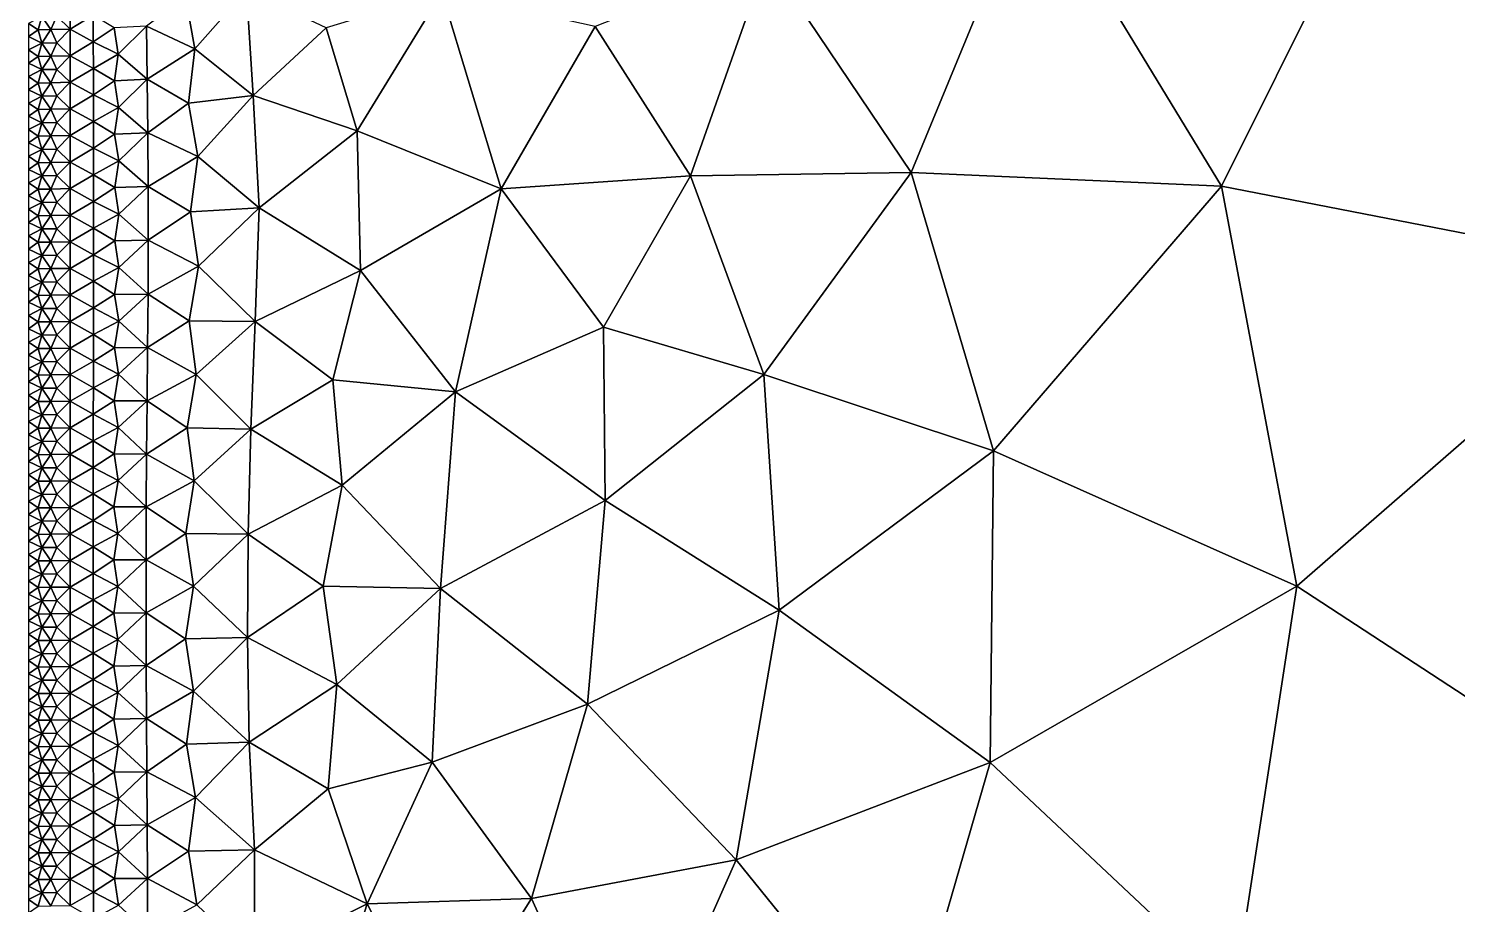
# Model space of a CAD drawing. Header units: metres. Extents: x 2 to 72, y -280 to 0.
# Drawn here: x 2 to 23.56, y -227.43 to -214.23 of the extents above; entities that cross this region are included whole.
import ezdxf

# ---------------------------------------------------------------- set-up
doc = ezdxf.new("R2010")
doc.units = ezdxf.units.M

msp = doc.modelspace()

# ---------------------------------------------------------------- linework, layer by layer
at = {"layer": 'layer', "color": 0}
for points in [[(19.9999, -216.6), (23.3062, -209.961), (17.1584, -211.933)], [(26.5998, -217.881), (23.3062, -209.961), (19.9999, -216.6)], [(26.5998, -217.881), (31.9914, -210.456), (23.3062, -209.961)], [(15.3165, -216.393), (17.1584, -211.933), (13.1433, -213.167)], [(19.9999, -216.6), (17.1584, -211.933), (15.3165, -216.393)], [(11.9855, -216.445), (13.1433, -213.167), (10.5513, -214.193)], [(15.3165, -216.393), (13.1433, -213.167), (11.9855, -216.445)], [(4.36741, -213.748), (4.50715, -214.532), (5.28757, -213.648)], [(5.28757, -213.648), (4.50715, -214.532), (5.388, -215.236)], [(5.28757, -213.648), (5.388, -215.236), (6.48893, -214.216)], [(2.62709, -213.834), (2.42444, -214.039), (2.62759, -214.235)], [(2.62709, -213.834), (2.62759, -214.235), (2.97541, -214.025)], [(4.36741, -213.748), (3.77883, -214.189), (4.50715, -214.532)], [(6.48893, -214.216), (6.95868, -215.769), (8.23623, -213.68)], [(8.23623, -213.68), (6.95868, -215.769), (9.12967, -216.639)], [(9.12967, -216.639), (10.5513, -214.193), (8.23623, -213.68)], [(2.19834, -214.044), (2, -214.147), (2.14634, -214.245)], [(2.19834, -214.044), (2.14634, -214.245), (2.33611, -214.241)], [(2.19834, -214.044), (2.33611, -214.241), (2.42444, -214.039)], [(2.42444, -214.039), (2.33611, -214.241), (2.62759, -214.235)], [(2.97541, -214.025), (2.62759, -214.235), (2.97667, -214.425)], [(2.97541, -214.025), (2.97667, -214.425), (3.28988, -214.214)], [(2, -214.147), (2, -214.347), (2.14634, -214.245)], [(2.14634, -214.245), (2, -214.347), (2.19844, -214.444)], [(2.14634, -214.245), (2.19844, -214.444), (2.33611, -214.241)], [(2.33611, -214.241), (2.19844, -214.444), (2.42468, -214.44)], [(2.33611, -214.241), (2.42468, -214.44), (2.62759, -214.235)], [(2.62759, -214.235), (2.42468, -214.44), (2.62811, -214.635)], [(2.62759, -214.235), (2.62811, -214.635), (2.97667, -214.425)], [(3.28988, -214.214), (2.97667, -214.425), (3.35336, -214.611)], [(3.28988, -214.214), (3.35336, -214.611), (3.77883, -214.189)], [(3.77883, -214.189), (3.35336, -214.611), (3.7891, -214.99)], [(3.77883, -214.189), (3.7891, -214.99), (4.50715, -214.532)], [(6.48893, -214.216), (5.388, -215.236), (6.95868, -215.769)], [(11.9855, -216.445), (10.5513, -214.193), (9.12967, -216.639)], [(2, -214.347), (2, -214.548), (2.19844, -214.444)], [(2.19844, -214.444), (2, -214.548), (2.14641, -214.645)], [(2.19844, -214.444), (2.14641, -214.645), (2.3363, -214.642)], [(2.19844, -214.444), (2.3363, -214.642), (2.42468, -214.44)], [(2.42468, -214.44), (2.3363, -214.642), (2.62811, -214.635)], [(2.97667, -214.425), (2.62811, -214.635), (2.97784, -214.826)], [(2.97667, -214.425), (2.97784, -214.826), (3.35336, -214.611)], [(2, -214.548), (2, -214.748), (2.14641, -214.645)], [(2.14641, -214.645), (2, -214.748), (2.19854, -214.844)], [(2.14641, -214.645), (2.19854, -214.844), (2.3363, -214.642)], [(2.3363, -214.642), (2.19854, -214.844), (2.42493, -214.84)], [(2.3363, -214.642), (2.42493, -214.84), (2.62811, -214.635)], [(2.62811, -214.635), (2.42493, -214.84), (2.62861, -215.035)], [(2.62811, -214.635), (2.62861, -215.035), (2.97784, -214.826)], [(3.35336, -214.611), (2.97784, -214.826), (3.29426, -215.015)], [(3.35336, -214.611), (3.29426, -215.015), (3.7891, -214.99)], [(4.50715, -214.532), (3.7891, -214.99), (4.41097, -215.348)], [(4.50715, -214.532), (4.41097, -215.348), (5.388, -215.236)], [(2, -214.748), (2, -214.948), (2.19854, -214.844)], [(2.19854, -214.844), (2, -214.948), (2.14648, -215.046)], [(2.19854, -214.844), (2.14648, -215.046), (2.33648, -215.042)], [(2.19854, -214.844), (2.33648, -215.042), (2.42493, -214.84)], [(2.42493, -214.84), (2.33648, -215.042), (2.62861, -215.035)], [(2.97784, -214.826), (2.62861, -215.035), (2.97908, -215.226)], [(2.97784, -214.826), (2.97908, -215.226), (3.29426, -215.015)], [(2, -214.948), (2, -215.148), (2.14648, -215.046)], [(2.14648, -215.046), (2, -215.148), (2.19864, -215.245)], [(2, -215.148), (2, -215.348), (2.19864, -215.245)], [(2.14648, -215.046), (2.19864, -215.245), (2.33648, -215.042)], [(2.33648, -215.042), (2.19864, -215.245), (2.42517, -215.241)], [(2.33648, -215.042), (2.42517, -215.241), (2.62861, -215.035)], [(2.62861, -215.035), (2.42517, -215.241), (2.62909, -215.436)], [(2.62861, -215.035), (2.62909, -215.436), (2.97908, -215.226)], [(3.29426, -215.015), (2.97908, -215.226), (3.35848, -215.414)], [(3.29426, -215.015), (3.35848, -215.414), (3.7891, -214.99)], [(3.7891, -214.99), (3.35848, -215.414), (3.79936, -215.796)], [(3.7891, -214.99), (3.79936, -215.796), (4.41097, -215.348)], [(2.19864, -215.245), (2, -215.348), (2.14654, -215.446)], [(2, -215.348), (2, -215.548), (2.14654, -215.446)], [(2.19864, -215.245), (2.14654, -215.446), (2.33666, -215.442)], [(2.19864, -215.245), (2.33666, -215.442), (2.42517, -215.241)], [(2.42517, -215.241), (2.33666, -215.442), (2.62909, -215.436)], [(2.97908, -215.226), (2.62909, -215.436), (2.98014, -215.627)], [(2.97908, -215.226), (2.98014, -215.627), (3.35848, -215.414)], [(4.41097, -215.348), (3.79936, -215.796), (4.55517, -216.154)], [(4.41097, -215.348), (4.55517, -216.154), (5.388, -215.236)], [(5.388, -215.236), (4.55517, -216.154), (5.47757, -216.929)], [(5.388, -215.236), (5.47757, -216.929), (6.95868, -215.769)], [(2.14654, -215.446), (2, -215.548), (2.19873, -215.645)], [(2, -215.548), (2, -215.749), (2.19873, -215.645)], [(2.14654, -215.446), (2.19873, -215.645), (2.33666, -215.442)], [(2.33666, -215.442), (2.19873, -215.645), (2.42539, -215.641)], [(2.33666, -215.442), (2.42539, -215.641), (2.62909, -215.436)], [(2.62909, -215.436), (2.42539, -215.641), (2.6295, -215.837)], [(2.62909, -215.436), (2.6295, -215.837), (2.98014, -215.627)], [(3.35848, -215.414), (2.98014, -215.627), (3.29838, -215.818)], [(3.35848, -215.414), (3.29838, -215.818), (3.79936, -215.796)], [(2.19873, -215.645), (2, -215.749), (2.14659, -215.846)], [(2, -215.749), (2, -215.949), (2.14659, -215.846)], [(2.19873, -215.645), (2.14659, -215.846), (2.33681, -215.843)], [(2.19873, -215.645), (2.33681, -215.843), (2.42539, -215.641)], [(2.42539, -215.641), (2.33681, -215.843), (2.6295, -215.837)], [(2.98014, -215.627), (2.6295, -215.837), (2.9811, -216.029)], [(2.98014, -215.627), (2.9811, -216.029), (3.29838, -215.818)], [(3.29838, -215.818), (3.36257, -216.218), (3.79936, -215.796)], [(3.79936, -215.796), (3.36257, -216.218), (3.8059, -216.605)], [(3.79936, -215.796), (3.8059, -216.605), (4.55517, -216.154)], [(6.95868, -215.769), (5.47757, -216.929), (7.00639, -217.871)], [(6.95868, -215.769), (7.00639, -217.871), (9.12967, -216.639)], [(2.14659, -215.846), (2, -215.949), (2.1988, -216.046)], [(2, -215.949), (2, -216.149), (2.1988, -216.046)], [(2.14659, -215.846), (2.1988, -216.046), (2.33681, -215.843)], [(2.33681, -215.843), (2.1988, -216.046), (2.42556, -216.042)], [(2.33681, -215.843), (2.42556, -216.042), (2.6295, -215.837)], [(2.6295, -215.837), (2.42556, -216.042), (2.62981, -216.237)], [(2.6295, -215.837), (2.62981, -216.237), (2.9811, -216.029)], [(3.29838, -215.818), (2.9811, -216.029), (3.36257, -216.218)], [(2.1988, -216.046), (2, -216.149), (2.14662, -216.247)], [(2, -216.149), (2, -216.349), (2.14662, -216.247)], [(2.1988, -216.046), (2.14662, -216.247), (2.33691, -216.243)], [(2.1988, -216.046), (2.33691, -216.243), (2.42556, -216.042)], [(2.42556, -216.042), (2.33691, -216.243), (2.62981, -216.237)], [(2.9811, -216.029), (2.62981, -216.237), (2.98171, -216.43)], [(2.9811, -216.029), (2.98171, -216.43), (3.36257, -216.218)], [(3.36257, -216.218), (2.98171, -216.43), (3.30087, -216.623)], [(3.36257, -216.218), (3.30087, -216.623), (3.8059, -216.605)], [(4.55517, -216.154), (3.8059, -216.605), (4.44219, -216.987)], [(4.55517, -216.154), (4.44219, -216.987), (5.47757, -216.929)], [(2.14662, -216.247), (2, -216.349), (2.19885, -216.446)], [(2, -216.349), (2, -216.549), (2.19885, -216.446)], [(2.19885, -216.446), (2, -216.549), (2.14664, -216.647)], [(2.14662, -216.247), (2.19885, -216.446), (2.33691, -216.243)], [(2.19885, -216.446), (2.14664, -216.647), (2.33697, -216.644)], [(2.33691, -216.243), (2.19885, -216.446), (2.42567, -216.442)], [(2.19885, -216.446), (2.33697, -216.644), (2.42567, -216.442)], [(2.33691, -216.243), (2.42567, -216.442), (2.62981, -216.237)], [(2.42567, -216.442), (2.33697, -216.644), (2.62998, -216.638)], [(2.62981, -216.237), (2.42567, -216.442), (2.62998, -216.638)], [(2.62981, -216.237), (2.62998, -216.638), (2.98171, -216.43)], [(2.98171, -216.43), (2.62998, -216.638), (2.98204, -216.832)], [(2.98171, -216.43), (2.98204, -216.832), (3.30087, -216.623)], [(10.6724, -218.727), (11.9855, -216.445), (9.12967, -216.639)], [(13.0917, -219.44), (11.9855, -216.445), (10.6724, -218.727)], [(13.0917, -219.44), (15.3165, -216.393), (11.9855, -216.445)], [(16.5583, -220.594), (15.3165, -216.393), (13.0917, -219.44)], [(16.5583, -220.594), (19.9999, -216.6), (15.3165, -216.393)], [(2, -216.549), (2, -216.749), (2.14664, -216.647)], [(2.14664, -216.647), (2, -216.749), (2.19886, -216.846)], [(2.14664, -216.647), (2.19886, -216.846), (2.33697, -216.644)], [(2.33697, -216.644), (2.19886, -216.846), (2.42572, -216.843)], [(2.33697, -216.644), (2.42572, -216.843), (2.62998, -216.638)], [(2.62998, -216.638), (2.42572, -216.843), (2.63001, -217.039)], [(2.62998, -216.638), (2.63001, -217.039), (2.98204, -216.832)], [(3.30087, -216.623), (2.98204, -216.832), (3.36419, -217.024)], [(3.30087, -216.623), (3.36419, -217.024), (3.8059, -216.605)], [(3.8059, -216.605), (3.36419, -217.024), (3.80683, -217.417)], [(3.8059, -216.605), (3.80683, -217.417), (4.44219, -216.987)], [(9.12967, -216.639), (7.00639, -217.871), (8.44017, -219.704)], [(10.6724, -218.727), (9.12967, -216.639), (8.44017, -219.704)], [(21.1363, -222.634), (19.9999, -216.6), (16.5583, -220.594)], [(21.1363, -222.634), (26.5998, -217.881), (19.9999, -216.6)], [(2, -216.749), (2, -216.95), (2.19886, -216.846)], [(2.19886, -216.846), (2, -216.95), (2.14664, -217.047)], [(2.19886, -216.846), (2.14664, -217.047), (2.33698, -217.044)], [(2.19886, -216.846), (2.33698, -217.044), (2.42572, -216.843)], [(2.42572, -216.843), (2.33698, -217.044), (2.63001, -217.039)], [(2.98204, -216.832), (2.63001, -217.039), (2.98199, -217.233)], [(2.98204, -216.832), (2.98199, -217.233), (3.36419, -217.024)], [(2, -216.95), (2, -217.15), (2.14664, -217.047)], [(2.14664, -217.047), (2, -217.15), (2.19885, -217.247)], [(2.14664, -217.047), (2.19885, -217.247), (2.33698, -217.044)], [(2.33698, -217.044), (2.19885, -217.247), (2.42568, -217.243)], [(2.33698, -217.044), (2.42568, -217.243), (2.63001, -217.039)], [(2.63001, -217.039), (2.42568, -217.243), (2.62989, -217.44)], [(2.63001, -217.039), (2.62989, -217.44), (2.98199, -217.233)], [(3.36419, -217.024), (2.98199, -217.233), (3.30089, -217.428)], [(3.36419, -217.024), (3.30089, -217.428), (3.80683, -217.417)], [(4.44219, -216.987), (3.80683, -217.417), (4.56206, -217.808)], [(4.44219, -216.987), (4.56206, -217.808), (5.47757, -216.929)], [(5.47757, -216.929), (4.56206, -217.808), (5.42125, -218.64)], [(5.47757, -216.929), (5.42125, -218.64), (7.00639, -217.871)], [(2, -217.15), (2, -217.35), (2.19885, -217.247)], [(2.19885, -217.247), (2, -217.35), (2.14662, -217.448)], [(2.19885, -217.247), (2.14662, -217.448), (2.33693, -217.445)], [(2.19885, -217.247), (2.33693, -217.445), (2.42568, -217.243)], [(2.42568, -217.243), (2.33693, -217.445), (2.62989, -217.44)], [(2.98199, -217.233), (2.62989, -217.44), (2.9816, -217.635)], [(2.98199, -217.233), (2.9816, -217.635), (3.30089, -217.428)], [(2, -217.35), (2, -217.55), (2.14662, -217.448)], [(2.14662, -217.448), (2, -217.55), (2.1988, -217.647)], [(2.14662, -217.448), (2.1988, -217.647), (2.33693, -217.445)], [(2.33693, -217.445), (2.1988, -217.647), (2.42558, -217.644)], [(2.33693, -217.445), (2.42558, -217.644), (2.62989, -217.44)], [(2.62989, -217.44), (2.42558, -217.644), (2.62964, -217.841)], [(2.62989, -217.44), (2.62964, -217.841), (2.9816, -217.635)], [(3.30089, -217.428), (2.9816, -217.635), (3.36291, -217.83)], [(3.30089, -217.428), (3.36291, -217.83), (3.80683, -217.417)], [(3.80683, -217.417), (3.36291, -217.83), (3.80203, -218.228)], [(3.80683, -217.417), (3.80203, -218.228), (4.56206, -217.808)], [(2, -217.55), (2, -217.75), (2.1988, -217.647)], [(2.1988, -217.647), (2, -217.75), (2.14658, -217.848)], [(2.1988, -217.647), (2.14658, -217.848), (2.33683, -217.845)], [(2.1988, -217.647), (2.33683, -217.845), (2.42558, -217.644)], [(2.42558, -217.644), (2.33683, -217.845), (2.62964, -217.841)], [(2.9816, -217.635), (2.62964, -217.841), (2.98094, -218.036)], [(2.9816, -217.635), (2.98094, -218.036), (3.36291, -217.83)], [(2, -217.75), (2, -217.95), (2.14658, -217.848)], [(2.14658, -217.848), (2, -217.95), (2.19874, -218.048)], [(2, -217.95), (2, -218.151), (2.19874, -218.048)], [(2.14658, -217.848), (2.19874, -218.048), (2.33683, -217.845)], [(2.33683, -217.845), (2.19874, -218.048), (2.42543, -218.044)], [(2.33683, -217.845), (2.42543, -218.044), (2.62964, -217.841)], [(2.62964, -217.841), (2.42543, -218.044), (2.62929, -218.242)], [(2.62964, -217.841), (2.62929, -218.242), (2.98094, -218.036)], [(3.36291, -217.83), (2.98094, -218.036), (3.2986, -218.233)], [(3.36291, -217.83), (3.2986, -218.233), (3.80203, -218.228)], [(4.56206, -217.808), (3.80203, -218.228), (4.42205, -218.632)], [(4.56206, -217.808), (4.42205, -218.632), (5.42125, -218.64)], [(7.00639, -217.871), (5.42125, -218.64), (6.59271, -219.519)], [(7.00639, -217.871), (6.59271, -219.519), (8.44017, -219.704)], [(26.9864, -226.453), (26.5998, -217.881), (21.1363, -222.634)], [(2.19874, -218.048), (2, -218.151), (2.14653, -218.249)], [(2, -218.151), (2, -218.351), (2.14653, -218.249)], [(2.19874, -218.048), (2.14653, -218.249), (2.3367, -218.246)], [(2.19874, -218.048), (2.3367, -218.246), (2.42543, -218.044)], [(2.42543, -218.044), (2.3367, -218.246), (2.62929, -218.242)], [(2.98094, -218.036), (2.62929, -218.242), (2.98006, -218.437)], [(2.98094, -218.036), (2.98006, -218.437), (3.2986, -218.233)], [(2.14653, -218.249), (2, -218.351), (2.19866, -218.448)], [(2, -218.351), (2, -218.551), (2.19866, -218.448)], [(2.14653, -218.249), (2.19866, -218.448), (2.3367, -218.246)], [(2.3367, -218.246), (2.19866, -218.448), (2.42525, -218.445)], [(2.3367, -218.246), (2.42525, -218.445), (2.62929, -218.242)], [(2.62929, -218.242), (2.42525, -218.445), (2.6289, -218.642)], [(2.62929, -218.242), (2.6289, -218.642), (2.98006, -218.437)], [(3.2986, -218.233), (2.98006, -218.437), (3.35955, -218.635)], [(3.2986, -218.233), (3.35955, -218.635), (3.80203, -218.228)], [(3.80203, -218.228), (3.35955, -218.635), (3.79446, -219.036)], [(3.80203, -218.228), (3.79446, -219.036), (4.42205, -218.632)], [(2.19866, -218.448), (2, -218.551), (2.14648, -218.649)], [(2, -218.551), (2, -218.751), (2.14648, -218.649)], [(2.19866, -218.448), (2.14648, -218.649), (2.33655, -218.646)], [(2.19866, -218.448), (2.33655, -218.646), (2.42525, -218.445)], [(2.42525, -218.445), (2.33655, -218.646), (2.6289, -218.642)], [(2.98006, -218.437), (2.6289, -218.642), (2.97915, -218.838)], [(2.98006, -218.437), (2.97915, -218.838), (3.35955, -218.635)], [(2.14648, -218.649), (2, -218.751), (2.19858, -218.848)], [(2, -218.751), (2, -218.951), (2.19858, -218.848)], [(2.14648, -218.649), (2.19858, -218.848), (2.33655, -218.646)], [(2.33655, -218.646), (2.19858, -218.848), (2.42505, -218.845)], [(2.33655, -218.646), (2.42505, -218.845), (2.6289, -218.642)], [(2.6289, -218.642), (2.42505, -218.845), (2.6285, -219.043)], [(2.6289, -218.642), (2.6285, -219.043), (2.97915, -218.838)], [(3.35955, -218.635), (2.97915, -218.838), (3.29524, -219.037)], [(3.35955, -218.635), (3.29524, -219.037), (3.79446, -219.036)], [(4.42205, -218.632), (3.79446, -219.036), (4.5294, -219.443)], [(4.42205, -218.632), (4.5294, -219.443), (5.42125, -218.64)], [(5.42125, -218.64), (4.5294, -219.443), (5.35566, -220.264)], [(5.42125, -218.64), (5.35566, -220.264), (6.59271, -219.519)], [(10.6975, -221.343), (10.6724, -218.727), (8.44017, -219.704)], [(10.6975, -221.343), (13.0917, -219.44), (10.6724, -218.727)], [(2.19858, -218.848), (2, -218.951), (2.14643, -219.049)], [(2, -218.951), (2, -219.151), (2.14643, -219.049)], [(2.19858, -218.848), (2.14643, -219.049), (2.3364, -219.047)], [(2.19858, -218.848), (2.3364, -219.047), (2.42505, -218.845)], [(2.42505, -218.845), (2.3364, -219.047), (2.6285, -219.043)], [(2.97915, -218.838), (2.6285, -219.043), (2.97818, -219.239)], [(2.97915, -218.838), (2.97818, -219.239), (3.29524, -219.037)], [(3.29524, -219.037), (2.97818, -219.239), (3.35569, -219.437)], [(3.29524, -219.037), (3.35569, -219.437), (3.79446, -219.036)], [(3.79446, -219.036), (3.35569, -219.437), (3.7872, -219.839)], [(3.79446, -219.036), (3.7872, -219.839), (4.5294, -219.443)], [(2.14643, -219.049), (2, -219.151), (2.1985, -219.249)], [(2, -219.151), (2, -219.351), (2.1985, -219.249)], [(2.1985, -219.249), (2, -219.351), (2.14638, -219.45)], [(2.1985, -219.249), (2.14638, -219.45), (2.33626, -219.447)], [(2.14643, -219.049), (2.1985, -219.249), (2.3364, -219.047)], [(2.3364, -219.047), (2.1985, -219.249), (2.42485, -219.246)], [(2.1985, -219.249), (2.33626, -219.447), (2.42485, -219.246)], [(2.42485, -219.246), (2.33626, -219.447), (2.62811, -219.443)], [(2.3364, -219.047), (2.42485, -219.246), (2.6285, -219.043)], [(2.6285, -219.043), (2.42485, -219.246), (2.62811, -219.443)], [(2.6285, -219.043), (2.62811, -219.443), (2.97818, -219.239)], [(2.97818, -219.239), (2.62811, -219.443), (2.97733, -219.64)], [(2.97818, -219.239), (2.97733, -219.64), (3.35569, -219.437)], [(2, -219.351), (2, -219.552), (2.14638, -219.45)], [(2.14638, -219.45), (2, -219.552), (2.19842, -219.649)], [(2.14638, -219.45), (2.19842, -219.649), (2.33626, -219.447)], [(2.33626, -219.447), (2.19842, -219.649), (2.42467, -219.646)], [(2.33626, -219.447), (2.42467, -219.646), (2.62811, -219.443)], [(2.62811, -219.443), (2.42467, -219.646), (2.62775, -219.844)], [(2.62811, -219.443), (2.62775, -219.844), (2.97733, -219.64)], [(3.35569, -219.437), (2.97733, -219.64), (3.29206, -219.838)], [(3.35569, -219.437), (3.29206, -219.838), (3.7872, -219.839)], [(4.5294, -219.443), (3.7872, -219.839), (4.39219, -220.245)], [(4.5294, -219.443), (4.39219, -220.245), (5.35566, -220.264)], [(13.3252, -222.994), (13.0917, -219.44), (10.6975, -221.343)], [(13.3252, -222.994), (16.5583, -220.594), (13.0917, -219.44)], [(2, -219.552), (2, -219.752), (2.19842, -219.649)], [(2.19842, -219.649), (2, -219.752), (2.14633, -219.85)], [(2.19842, -219.649), (2.14633, -219.85), (2.33613, -219.847)], [(2.19842, -219.649), (2.33613, -219.847), (2.42467, -219.646)], [(2.42467, -219.646), (2.33613, -219.847), (2.62775, -219.844)], [(2.97733, -219.64), (2.62775, -219.844), (2.97648, -220.04)], [(2.97733, -219.64), (2.97648, -220.04), (3.29206, -219.838)], [(6.59271, -219.519), (5.35566, -220.264), (6.72939, -221.107)], [(6.59271, -219.519), (6.72939, -221.107), (8.44017, -219.704)], [(2, -219.752), (2, -219.952), (2.14633, -219.85)], [(2.14633, -219.85), (2, -219.952), (2.19836, -220.049)], [(2.14633, -219.85), (2.19836, -220.049), (2.33613, -219.847)], [(2.33613, -219.847), (2.19836, -220.049), (2.42451, -220.046)], [(2.33613, -219.847), (2.42451, -220.046), (2.62775, -219.844)], [(2.62775, -219.844), (2.42451, -220.046), (2.62743, -220.244)], [(2.62775, -219.844), (2.62743, -220.244), (2.97648, -220.04)], [(3.29206, -219.838), (2.97648, -220.04), (3.35222, -220.239)], [(3.29206, -219.838), (3.35222, -220.239), (3.7872, -219.839)], [(3.7872, -219.839), (3.35222, -220.239), (3.78073, -220.64)], [(3.7872, -219.839), (3.78073, -220.64), (4.39219, -220.245)], [(8.44017, -219.704), (6.72939, -221.107), (8.21604, -222.668)], [(8.21604, -222.668), (10.6975, -221.343), (8.44017, -219.704)], [(2, -219.952), (2, -220.152), (2.19836, -220.049)], [(2.19836, -220.049), (2, -220.152), (2.14629, -220.25)], [(2.19836, -220.049), (2.14629, -220.25), (2.33601, -220.248)], [(2.19836, -220.049), (2.33601, -220.248), (2.42451, -220.046)], [(2.42451, -220.046), (2.33601, -220.248), (2.62743, -220.244)], [(2.97648, -220.04), (2.62743, -220.244), (2.97578, -220.44)], [(2.97648, -220.04), (2.97578, -220.44), (3.35222, -220.239)], [(2, -220.152), (2, -220.352), (2.14629, -220.25)], [(2.14629, -220.25), (2, -220.352), (2.1983, -220.45)], [(2.14629, -220.25), (2.1983, -220.45), (2.33601, -220.248)], [(2.33601, -220.248), (2.1983, -220.45), (2.42436, -220.447)], [(2.33601, -220.248), (2.42436, -220.447), (2.62743, -220.244)], [(2.62743, -220.244), (2.42436, -220.447), (2.62716, -220.644)], [(2.62743, -220.244), (2.62716, -220.644), (2.97578, -220.44)], [(3.35222, -220.239), (2.97578, -220.44), (3.28939, -220.639)], [(3.35222, -220.239), (3.28939, -220.639), (3.78073, -220.64)], [(4.39219, -220.245), (3.78073, -220.64), (4.50078, -221.045)], [(4.39219, -220.245), (4.50078, -221.045), (5.35566, -220.264)], [(5.35566, -220.264), (4.50078, -221.045), (5.31553, -221.846)], [(5.35566, -220.264), (5.31553, -221.846), (6.72939, -221.107)], [(2, -220.352), (2, -220.552), (2.1983, -220.45)], [(2.1983, -220.45), (2, -220.552), (2.14625, -220.651)], [(2.1983, -220.45), (2.14625, -220.651), (2.33591, -220.648)], [(2.1983, -220.45), (2.33591, -220.648), (2.42436, -220.447)], [(2.42436, -220.447), (2.33591, -220.648), (2.62716, -220.644)], [(2.97578, -220.44), (2.62716, -220.644), (2.97514, -220.841)], [(2.97578, -220.44), (2.97514, -220.841), (3.28939, -220.639)], [(2, -220.552), (2, -220.753), (2.14625, -220.651)], [(2.14625, -220.651), (2, -220.753), (2.19825, -220.85)], [(2, -220.753), (2, -220.953), (2.19825, -220.85)], [(2.14625, -220.651), (2.19825, -220.85), (2.33591, -220.648)], [(2.33591, -220.648), (2.19825, -220.85), (2.42424, -220.847)], [(2.33591, -220.648), (2.42424, -220.847), (2.62716, -220.644)], [(2.62716, -220.644), (2.42424, -220.847), (2.62693, -221.044)], [(2.62716, -220.644), (2.62693, -221.044), (2.97514, -220.841)], [(3.28939, -220.639), (2.97514, -220.841), (3.34952, -221.039)], [(3.28939, -220.639), (3.34952, -221.039), (3.78073, -220.64)], [(3.78073, -220.64), (3.34952, -221.039), (3.77627, -221.438)], [(3.78073, -220.64), (3.77627, -221.438), (4.50078, -221.045)], [(16.5096, -225.292), (16.5583, -220.594), (13.3252, -222.994)], [(16.5096, -225.292), (21.1363, -222.634), (16.5583, -220.594)], [(2.19825, -220.85), (2, -220.953), (2.14623, -221.051)], [(2, -220.953), (2, -221.153), (2.14623, -221.051)], [(2.19825, -220.85), (2.14623, -221.051), (2.33583, -221.048)], [(2.19825, -220.85), (2.33583, -221.048), (2.42424, -220.847)], [(2.42424, -220.847), (2.33583, -221.048), (2.62693, -221.044)], [(2.97514, -220.841), (2.62693, -221.044), (2.97466, -221.241)], [(2.97514, -220.841), (2.97466, -221.241), (3.34952, -221.039)], [(2.14623, -221.051), (2, -221.153), (2.19821, -221.25)], [(2, -221.153), (2, -221.353), (2.19821, -221.25)], [(2.14623, -221.051), (2.19821, -221.25), (2.33583, -221.048)], [(2.33583, -221.048), (2.19821, -221.25), (2.42415, -221.247)], [(2.33583, -221.048), (2.42415, -221.247), (2.62693, -221.044)], [(2.62693, -221.044), (2.42415, -221.247), (2.62675, -221.445)], [(2.62693, -221.044), (2.62675, -221.445), (2.97466, -221.241)], [(3.34952, -221.039), (2.97466, -221.241), (3.28754, -221.438)], [(3.34952, -221.039), (3.28754, -221.438), (3.77627, -221.438)], [(4.50078, -221.045), (3.77627, -221.438), (4.37337, -221.838)], [(4.50078, -221.045), (4.37337, -221.838), (5.31553, -221.846)], [(6.72939, -221.107), (5.31553, -221.846), (6.44547, -222.632)], [(6.72939, -221.107), (6.44547, -222.632), (8.21604, -222.668)], [(2.19821, -221.25), (2, -221.353), (2.1462, -221.451)], [(2, -221.353), (2, -221.553), (2.1462, -221.451)], [(2.19821, -221.25), (2.1462, -221.451), (2.33577, -221.449)], [(2.19821, -221.25), (2.33577, -221.449), (2.42415, -221.247)], [(2.42415, -221.247), (2.33577, -221.449), (2.62675, -221.445)], [(2.97466, -221.241), (2.62675, -221.445), (2.97424, -221.641)], [(2.97466, -221.241), (2.97424, -221.641), (3.28754, -221.438)], [(10.4322, -224.412), (10.6975, -221.343), (8.21604, -222.668)], [(10.4322, -224.412), (13.3252, -222.994), (10.6975, -221.343)], [(2.1462, -221.451), (2, -221.553), (2.19818, -221.651)], [(2, -221.553), (2, -221.753), (2.19818, -221.651)], [(2.1462, -221.451), (2.19818, -221.651), (2.33577, -221.449)], [(2.33577, -221.449), (2.19818, -221.651), (2.42407, -221.647)], [(2.33577, -221.449), (2.42407, -221.647), (2.62675, -221.445)], [(2.62675, -221.445), (2.42407, -221.647), (2.62661, -221.845)], [(2.62675, -221.445), (2.62661, -221.845), (2.97424, -221.641)], [(3.28754, -221.438), (2.97424, -221.641), (3.34773, -221.838)], [(3.28754, -221.438), (3.34773, -221.838), (3.77627, -221.438)], [(3.77627, -221.438), (3.34773, -221.838), (3.77327, -222.235)], [(3.77627, -221.438), (3.77327, -222.235), (4.37337, -221.838)], [(2.19818, -221.651), (2, -221.753), (2.14619, -221.852)], [(2, -221.753), (2, -221.954), (2.14619, -221.852)], [(2.19818, -221.651), (2.14619, -221.852), (2.33572, -221.849)], [(2.19818, -221.651), (2.33572, -221.849), (2.42407, -221.647)], [(2.42407, -221.647), (2.33572, -221.849), (2.62661, -221.845)], [(2.97424, -221.641), (2.62661, -221.845), (2.97396, -222.041)], [(2.97424, -221.641), (2.97396, -222.041), (3.34773, -221.838)], [(3.34773, -221.838), (2.97396, -222.041), (3.2864, -222.237)], [(3.34773, -221.838), (3.2864, -222.237), (3.77327, -222.235)], [(4.37337, -221.838), (3.77327, -222.235), (4.48659, -222.631)], [(4.37337, -221.838), (4.48659, -222.631), (5.31553, -221.846)], [(2.14619, -221.852), (2, -221.954), (2.19816, -222.051)], [(2, -221.954), (2, -222.154), (2.19816, -222.051)], [(2.19816, -222.051), (2, -222.154), (2.14618, -222.252)], [(2.19816, -222.051), (2.14618, -222.252), (2.33569, -222.249)], [(2.14619, -221.852), (2.19816, -222.051), (2.33572, -221.849)], [(2.33572, -221.849), (2.19816, -222.051), (2.42402, -222.048)], [(2.19816, -222.051), (2.33569, -222.249), (2.42402, -222.048)], [(2.42402, -222.048), (2.33569, -222.249), (2.62652, -222.245)], [(2.33572, -221.849), (2.42402, -222.048), (2.62661, -221.845)], [(2.62661, -221.845), (2.42402, -222.048), (2.62652, -222.245)], [(2.62661, -221.845), (2.62652, -222.245), (2.97396, -222.041)], [(2.97396, -222.041), (2.62652, -222.245), (2.97377, -222.44)], [(2.97396, -222.041), (2.97377, -222.44), (3.2864, -222.237)], [(5.31553, -221.846), (4.48659, -222.631), (5.3007, -223.408)], [(5.31553, -221.846), (5.3007, -223.408), (6.44547, -222.632)], [(2, -222.154), (2, -222.354), (2.14618, -222.252)], [(2.14618, -222.252), (2, -222.354), (2.19814, -222.451)], [(2.14618, -222.252), (2.19814, -222.451), (2.33569, -222.249)], [(2.33569, -222.249), (2.19814, -222.451), (2.42399, -222.448)], [(2.33569, -222.249), (2.42399, -222.448), (2.62652, -222.245)], [(2.62652, -222.245), (2.42399, -222.448), (2.62648, -222.645)], [(2.62652, -222.245), (2.62648, -222.645), (2.97377, -222.44)], [(3.2864, -222.237), (2.97377, -222.44), (3.34683, -222.637)], [(3.2864, -222.237), (3.34683, -222.637), (3.77327, -222.235)], [(3.77327, -222.235), (3.34683, -222.637), (3.77234, -223.032)], [(3.77327, -222.235), (3.77234, -223.032), (4.48659, -222.631)], [(2, -222.354), (2, -222.554), (2.19814, -222.451)], [(2.19814, -222.451), (2, -222.554), (2.14617, -222.652)], [(2.19814, -222.451), (2.14617, -222.652), (2.33567, -222.649)], [(2.19814, -222.451), (2.33567, -222.649), (2.42399, -222.448)], [(2.42399, -222.448), (2.33567, -222.649), (2.62648, -222.645)], [(2.97377, -222.44), (2.62648, -222.645), (2.97372, -222.84)], [(2.97377, -222.44), (2.97372, -222.84), (3.34683, -222.637)], [(2, -222.554), (2, -222.754), (2.14617, -222.652)], [(2.14617, -222.652), (2, -222.754), (2.19814, -222.852)], [(2.14617, -222.652), (2.19814, -222.852), (2.33567, -222.649)], [(2.33567, -222.649), (2.19814, -222.852), (2.42398, -222.848)], [(2.33567, -222.649), (2.42398, -222.848), (2.62648, -222.645)], [(2.62648, -222.645), (2.42398, -222.848), (2.6265, -223.045)], [(2.62648, -222.645), (2.6265, -223.045), (2.97372, -222.84)], [(3.34683, -222.637), (2.97372, -222.84), (3.28613, -223.037)], [(3.34683, -222.637), (3.28613, -223.037), (3.77234, -223.032)], [(4.48659, -222.631), (3.77234, -223.032), (4.36831, -223.424)], [(4.48659, -222.631), (4.36831, -223.424), (5.3007, -223.408)], [(6.44547, -222.632), (5.3007, -223.408), (6.65135, -224.115)], [(6.44547, -222.632), (6.65135, -224.115), (8.21604, -222.668)], [(8.21604, -222.668), (6.65135, -224.115), (8.08936, -225.287)], [(10.4322, -224.412), (8.21604, -222.668), (8.08936, -225.287)], [(20.1956, -228.754), (21.1363, -222.634), (16.5096, -225.292)], [(20.1956, -228.754), (26.9864, -226.453), (21.1363, -222.634)], [(2, -222.754), (2, -222.954), (2.19814, -222.852)], [(2.19814, -222.852), (2, -222.954), (2.14618, -223.052)], [(2.19814, -222.852), (2.14618, -223.052), (2.33568, -223.05)], [(2.19814, -222.852), (2.33568, -223.05), (2.42398, -222.848)], [(2.42398, -222.848), (2.33568, -223.05), (2.6265, -223.045)], [(2.97372, -222.84), (2.6265, -223.045), (2.9738, -223.24)], [(2.97372, -222.84), (2.9738, -223.24), (3.28613, -223.037)], [(2, -222.954), (2, -223.155), (2.14618, -223.052)], [(2.14618, -223.052), (2, -223.155), (2.19815, -223.252)], [(2.14618, -223.052), (2.19815, -223.252), (2.33568, -223.05)], [(2.33568, -223.05), (2.19815, -223.252), (2.42401, -223.248)], [(2.33568, -223.05), (2.42401, -223.248), (2.6265, -223.045)], [(2.6265, -223.045), (2.42401, -223.248), (2.62657, -223.445)], [(2.6265, -223.045), (2.62657, -223.445), (2.9738, -223.24)], [(3.28613, -223.037), (2.9738, -223.24), (3.34703, -223.436)], [(3.28613, -223.037), (3.34703, -223.436), (3.77234, -223.032)], [(3.77234, -223.032), (3.34703, -223.436), (3.77364, -223.83)], [(3.77234, -223.032), (3.77364, -223.83), (4.36831, -223.424)], [(12.6748, -226.759), (13.3252, -222.994), (10.4322, -224.412)], [(16.5096, -225.292), (13.3252, -222.994), (12.6748, -226.759)], [(2, -223.155), (2, -223.355), (2.19815, -223.252)], [(2.19815, -223.252), (2, -223.355), (2.14619, -223.453)], [(2.19815, -223.252), (2.14619, -223.453), (2.33571, -223.45)], [(2.19815, -223.252), (2.33571, -223.45), (2.42401, -223.248)], [(2.42401, -223.248), (2.33571, -223.45), (2.62657, -223.445)], [(2.9738, -223.24), (2.62657, -223.445), (2.97401, -223.64)], [(2.9738, -223.24), (2.97401, -223.64), (3.34703, -223.436)], [(2, -223.355), (2, -223.555), (2.14619, -223.453)], [(2.14619, -223.453), (2, -223.555), (2.19818, -223.652)], [(2, -223.555), (2, -223.755), (2.19818, -223.652)], [(2.14619, -223.453), (2.19818, -223.652), (2.33571, -223.45)], [(2.33571, -223.45), (2.19818, -223.652), (2.42406, -223.649)], [(2.33571, -223.45), (2.42406, -223.649), (2.62657, -223.445)], [(2.62657, -223.445), (2.42406, -223.649), (2.62671, -223.846)], [(2.62657, -223.445), (2.62671, -223.846), (2.97401, -223.64)], [(3.34703, -223.436), (2.97401, -223.64), (3.28684, -223.836)], [(3.34703, -223.436), (3.28684, -223.836), (3.77364, -223.83)], [(4.36831, -223.424), (3.77364, -223.83), (4.49077, -224.216)], [(4.36831, -223.424), (4.49077, -224.216), (5.3007, -223.408)], [(5.3007, -223.408), (4.49077, -224.216), (5.32644, -224.984)], [(5.3007, -223.408), (5.32644, -224.984), (6.65135, -224.115)], [(2.19818, -223.652), (2, -223.755), (2.14621, -223.853)], [(2, -223.755), (2, -223.955), (2.14621, -223.853)], [(2.19818, -223.652), (2.14621, -223.853), (2.33576, -223.85)], [(2.19818, -223.652), (2.33576, -223.85), (2.42406, -223.649)], [(2.42406, -223.649), (2.33576, -223.85), (2.62671, -223.846)], [(2.97401, -223.64), (2.62671, -223.846), (2.97439, -224.04)], [(2.97401, -223.64), (2.97439, -224.04), (3.28684, -223.836)], [(2.14621, -223.853), (2, -223.955), (2.19821, -224.052)], [(2, -223.955), (2, -224.155), (2.19821, -224.052)], [(2.14621, -223.853), (2.19821, -224.052), (2.33576, -223.85)], [(2.33576, -223.85), (2.19821, -224.052), (2.42415, -224.049)], [(2.33576, -223.85), (2.42415, -224.049), (2.62671, -223.846)], [(2.62671, -223.846), (2.42415, -224.049), (2.62691, -224.246)], [(2.62671, -223.846), (2.62691, -224.246), (2.97439, -224.04)], [(3.28684, -223.836), (2.97439, -224.04), (3.34842, -224.235)], [(3.28684, -223.836), (3.34842, -224.235), (3.77364, -223.83)], [(3.77364, -223.83), (3.34842, -224.235), (3.77735, -224.629)], [(3.77364, -223.83), (3.77735, -224.629), (4.49077, -224.216)], [(2.19821, -224.052), (2, -224.155), (2.14624, -224.253)], [(2, -224.155), (2, -224.355), (2.14624, -224.253)], [(2.19821, -224.052), (2.14624, -224.253), (2.33584, -224.251)], [(2.19821, -224.052), (2.33584, -224.251), (2.42415, -224.049)], [(2.42415, -224.049), (2.33584, -224.251), (2.62691, -224.246)], [(2.97439, -224.04), (2.62691, -224.246), (2.97489, -224.44)], [(2.97439, -224.04), (2.97489, -224.44), (3.34842, -224.235)], [(6.65135, -224.115), (5.32644, -224.984), (6.51829, -225.689)], [(6.65135, -224.115), (6.51829, -225.689), (8.08936, -225.287)], [(2.14624, -224.253), (2, -224.355), (2.19826, -224.453)], [(2, -224.355), (2, -224.556), (2.19826, -224.453)], [(2.14624, -224.253), (2.19826, -224.453), (2.33584, -224.251)], [(2.33584, -224.251), (2.19826, -224.453), (2.42426, -224.449)], [(2.33584, -224.251), (2.42426, -224.449), (2.62691, -224.246)], [(2.62691, -224.246), (2.42426, -224.449), (2.62717, -224.646)], [(2.62691, -224.246), (2.62717, -224.646), (2.97489, -224.44)], [(3.34842, -224.235), (2.97489, -224.44), (3.28861, -224.636)], [(3.34842, -224.235), (3.28861, -224.636), (3.77735, -224.629)], [(4.49077, -224.216), (3.77735, -224.629), (4.38235, -225.016)], [(4.49077, -224.216), (4.38235, -225.016), (5.32644, -224.984)], [(9.58961, -227.341), (10.4322, -224.412), (8.08936, -225.287)], [(12.6748, -226.759), (10.4322, -224.412), (9.58961, -227.341)], [(2.19826, -224.453), (2, -224.556), (2.14627, -224.654)], [(2, -224.556), (2, -224.756), (2.14627, -224.654)], [(2.19826, -224.453), (2.14627, -224.654), (2.33594, -224.651)], [(2.19826, -224.453), (2.33594, -224.651), (2.42426, -224.449)], [(2.42426, -224.449), (2.33594, -224.651), (2.62717, -224.646)], [(2.97489, -224.44), (2.62717, -224.646), (2.97557, -224.841)], [(2.97489, -224.44), (2.97557, -224.841), (3.28861, -224.636)], [(3.28861, -224.636), (2.97557, -224.841), (3.35109, -225.035)], [(3.28861, -224.636), (3.35109, -225.035), (3.77735, -224.629)], [(3.77735, -224.629), (3.35109, -225.035), (3.78368, -225.43)], [(3.77735, -224.629), (3.78368, -225.43), (4.38235, -225.016)], [(2.14627, -224.654), (2, -224.756), (2.19832, -224.853)], [(2, -224.756), (2, -224.956), (2.19832, -224.853)], [(2.19832, -224.853), (2, -224.956), (2.14632, -225.054)], [(2.14627, -224.654), (2.19832, -224.853), (2.33594, -224.651)], [(2.19832, -224.853), (2.14632, -225.054), (2.33606, -225.051)], [(2.33594, -224.651), (2.19832, -224.853), (2.42441, -224.85)], [(2.19832, -224.853), (2.33606, -225.051), (2.42441, -224.85)], [(2.33594, -224.651), (2.42441, -224.85), (2.62717, -224.646)], [(2.42441, -224.85), (2.33606, -225.051), (2.62748, -225.046)], [(2.62717, -224.646), (2.42441, -224.85), (2.62748, -225.046)], [(2.62717, -224.646), (2.62748, -225.046), (2.97557, -224.841)], [(2.97557, -224.841), (2.62748, -225.046), (2.97632, -225.241)], [(2.97557, -224.841), (2.97632, -225.241), (3.35109, -225.035)], [(2, -224.956), (2, -225.156), (2.14632, -225.054)], [(2.14632, -225.054), (2, -225.156), (2.19839, -225.253)], [(2.14632, -225.054), (2.19839, -225.253), (2.33606, -225.051)], [(2.33606, -225.051), (2.19839, -225.253), (2.42457, -225.25)], [(2.33606, -225.051), (2.42457, -225.25), (2.62748, -225.046)], [(2.62748, -225.046), (2.42457, -225.25), (2.62782, -225.447)], [(2.62748, -225.046), (2.62782, -225.447), (2.97632, -225.241)], [(3.35109, -225.035), (2.97632, -225.241), (3.29137, -225.437)], [(3.35109, -225.035), (3.29137, -225.437), (3.78368, -225.43)], [(4.38235, -225.016), (3.78368, -225.43), (4.51865, -225.818)], [(4.38235, -225.016), (4.51865, -225.818), (5.32644, -224.984)], [(5.32644, -224.984), (4.51865, -225.818), (5.40628, -226.609)], [(5.32644, -224.984), (5.40628, -226.609), (6.51829, -225.689)], [(2, -225.156), (2, -225.356), (2.19839, -225.253)], [(2.19839, -225.253), (2, -225.356), (2.14636, -225.454)], [(2.19839, -225.253), (2.14636, -225.454), (2.33618, -225.452)], [(2.19839, -225.253), (2.33618, -225.452), (2.42457, -225.25)], [(2.42457, -225.25), (2.33618, -225.452), (2.62782, -225.447)], [(2.97632, -225.241), (2.62782, -225.447), (2.97716, -225.642)], [(2.97632, -225.241), (2.97716, -225.642), (3.29137, -225.437)], [(6.51829, -225.689), (7.10793, -227.422), (8.08936, -225.287)], [(8.08936, -225.287), (7.10793, -227.422), (9.58961, -227.341)], [(2, -225.356), (2, -225.556), (2.14636, -225.454)], [(2.14636, -225.454), (2, -225.556), (2.19846, -225.654)], [(2.14636, -225.454), (2.19846, -225.654), (2.33618, -225.452)], [(2.33618, -225.452), (2.19846, -225.654), (2.42474, -225.65)], [(2.33618, -225.452), (2.42474, -225.65), (2.62782, -225.447)], [(2.62782, -225.447), (2.42474, -225.65), (2.62815, -225.847)], [(2.62782, -225.447), (2.62815, -225.847), (2.97716, -225.642)], [(3.29137, -225.437), (2.97716, -225.642), (3.35443, -225.837)], [(3.29137, -225.437), (3.35443, -225.837), (3.78368, -225.43)], [(3.78368, -225.43), (3.35443, -225.837), (3.79027, -226.233)], [(3.78368, -225.43), (3.79027, -226.233), (4.51865, -225.818)], [(15.1884, -229.859), (16.5096, -225.292), (12.6748, -226.759)], [(20.1956, -228.754), (16.5096, -225.292), (15.1884, -229.859)], [(2, -225.556), (2, -225.757), (2.19846, -225.654)], [(2.19846, -225.654), (2, -225.757), (2.14641, -225.855)], [(2.19846, -225.654), (2.14641, -225.855), (2.3363, -225.852)], [(2.19846, -225.654), (2.3363, -225.852), (2.42474, -225.65)], [(2.42474, -225.65), (2.3363, -225.852), (2.62815, -225.847)], [(2.97716, -225.642), (2.62815, -225.847), (2.97789, -226.042)], [(2.97716, -225.642), (2.97789, -226.042), (3.35443, -225.837)], [(6.51829, -225.689), (5.40628, -226.609), (7.10793, -227.422)], [(2, -225.757), (2, -225.957), (2.14641, -225.855)], [(2.14641, -225.855), (2, -225.957), (2.19852, -226.054)], [(2.14641, -225.855), (2.19852, -226.054), (2.3363, -225.852)], [(2.3363, -225.852), (2.19852, -226.054), (2.42489, -226.051)], [(2.3363, -225.852), (2.42489, -226.051), (2.62815, -225.847)], [(2.62815, -225.847), (2.42489, -226.051), (2.62844, -226.248)], [(2.62815, -225.847), (2.62844, -226.248), (2.97789, -226.042)], [(3.35443, -225.837), (2.97789, -226.042), (3.29415, -226.239)], [(3.35443, -225.837), (3.29415, -226.239), (3.79027, -226.233)], [(4.51865, -225.818), (3.79027, -226.233), (4.41176, -226.628)], [(4.51865, -225.818), (4.41176, -226.628), (5.40628, -226.609)], [(2, -225.957), (2, -226.157), (2.19852, -226.054)], [(2.19852, -226.054), (2, -226.157), (2.14644, -226.255)], [(2.19852, -226.054), (2.14644, -226.255), (2.33641, -226.252)], [(2.19852, -226.054), (2.33641, -226.252), (2.42489, -226.051)], [(2.42489, -226.051), (2.33641, -226.252), (2.62844, -226.248)], [(2.97789, -226.042), (2.62844, -226.248), (2.97855, -226.443)], [(2.97789, -226.042), (2.97855, -226.443), (3.29415, -226.239)], [(2, -226.157), (2, -226.357), (2.14644, -226.255)], [(2.14644, -226.255), (2, -226.357), (2.19857, -226.454)], [(2, -226.357), (2, -226.557), (2.19857, -226.454)], [(2.14644, -226.255), (2.19857, -226.454), (2.33641, -226.252)], [(2.33641, -226.252), (2.19857, -226.454), (2.42501, -226.451)], [(2.33641, -226.252), (2.42501, -226.451), (2.62844, -226.248)], [(2.62844, -226.248), (2.42501, -226.451), (2.62866, -226.648)], [(2.62844, -226.248), (2.62866, -226.648), (2.97855, -226.443)], [(3.29415, -226.239), (2.97855, -226.443), (3.35717, -226.64)], [(3.29415, -226.239), (3.35717, -226.64), (3.79027, -226.233)], [(3.79027, -226.233), (3.35717, -226.64), (3.79464, -227.038)], [(3.79027, -226.233), (3.79464, -227.038), (4.41176, -226.628)], [(2.19857, -226.454), (2, -226.557), (2.14647, -226.655)], [(2, -226.557), (2, -226.757), (2.14647, -226.655)], [(2.19857, -226.454), (2.14647, -226.655), (2.33649, -226.653)], [(2.19857, -226.454), (2.33649, -226.653), (2.42501, -226.451)], [(2.42501, -226.451), (2.33649, -226.653), (2.62866, -226.648)], [(2.97855, -226.443), (2.62866, -226.648), (2.97897, -226.844)], [(2.97855, -226.443), (2.97897, -226.844), (3.35717, -226.64)], [(23.8115, -234.254), (26.9864, -226.453), (20.1956, -228.754)], [(2.14647, -226.655), (2, -226.757), (2.1986, -226.855)], [(2, -226.757), (2, -226.958), (2.1986, -226.855)], [(2.14647, -226.655), (2.1986, -226.855), (2.33649, -226.653)], [(2.33649, -226.653), (2.1986, -226.855), (2.42509, -226.852)], [(2.33649, -226.653), (2.42509, -226.852), (2.62866, -226.648)], [(2.62866, -226.648), (2.42509, -226.852), (2.62877, -227.049)], [(2.62866, -226.648), (2.62877, -227.049), (2.97897, -226.844)], [(3.35717, -226.64), (2.97897, -226.844), (3.29584, -227.041)], [(3.35717, -226.64), (3.29584, -227.041), (3.79464, -227.038)], [(4.41176, -226.628), (3.79464, -227.038), (4.53968, -227.439)], [(4.41176, -226.628), (4.53968, -227.439), (5.40628, -226.609)], [(5.40628, -226.609), (4.53968, -227.439), (5.41094, -228.265)], [(5.40628, -226.609), (5.41094, -228.265), (7.10793, -227.422)], [(11.0154, -230.504), (12.6748, -226.759), (9.58961, -227.341)], [(15.1884, -229.859), (12.6748, -226.759), (11.0154, -230.504)], [(2.1986, -226.855), (2, -226.958), (2.14648, -227.056)], [(2, -226.958), (2, -227.158), (2.14648, -227.056)], [(2.1986, -226.855), (2.14648, -227.056), (2.33653, -227.053)], [(2.1986, -226.855), (2.33653, -227.053), (2.42509, -226.852)], [(2.42509, -226.852), (2.33653, -227.053), (2.62877, -227.049)], [(2.97897, -226.844), (2.62877, -227.049), (2.97916, -227.245)], [(2.97897, -226.844), (2.97916, -227.245), (3.29584, -227.041)], [(2.14648, -227.056), (2, -227.158), (2.19861, -227.255)], [(2, -227.158), (2, -227.358), (2.19861, -227.255)], [(2.14648, -227.056), (2.19861, -227.255), (2.33653, -227.053)], [(2.33653, -227.053), (2.19861, -227.255), (2.42511, -227.252)], [(2.33653, -227.053), (2.42511, -227.252), (2.62877, -227.049)], [(2.62877, -227.049), (2.42511, -227.252), (2.62877, -227.449)], [(2.62877, -227.049), (2.62877, -227.449), (2.97916, -227.245)], [(3.29584, -227.041), (2.97916, -227.245), (3.35814, -227.443)], [(3.29584, -227.041), (3.35814, -227.443), (3.79464, -227.038)], [(3.79464, -227.038), (3.35814, -227.443), (3.7946, -227.844)], [(3.79464, -227.038), (3.7946, -227.844), (4.53968, -227.439)], [(2.19861, -227.255), (2, -227.358), (2.14648, -227.456)], [(2, -227.358), (2, -227.558), (2.14648, -227.456)], [(2.19861, -227.255), (2.14648, -227.456), (2.33652, -227.453)], [(2.19861, -227.255), (2.33652, -227.453), (2.42511, -227.252)], [(2.42511, -227.252), (2.33652, -227.453), (2.62877, -227.449)], [(2.97916, -227.245), (2.62877, -227.449), (2.97907, -227.646)], [(2.97916, -227.245), (2.97907, -227.646), (3.35814, -227.443)], [(7.10793, -227.422), (5.41094, -228.265), (6.54455, -229.18)], [(7.10793, -227.422), (6.54455, -229.18), (8.18758, -229.566)], [(7.10793, -227.422), (8.18758, -229.566), (9.58961, -227.341)], [(11.0154, -230.504), (9.58961, -227.341), (8.18758, -229.566)]]:
    msp.add_3dface(points, dxfattribs=at)

doc.saveas('drawing.dxf')
